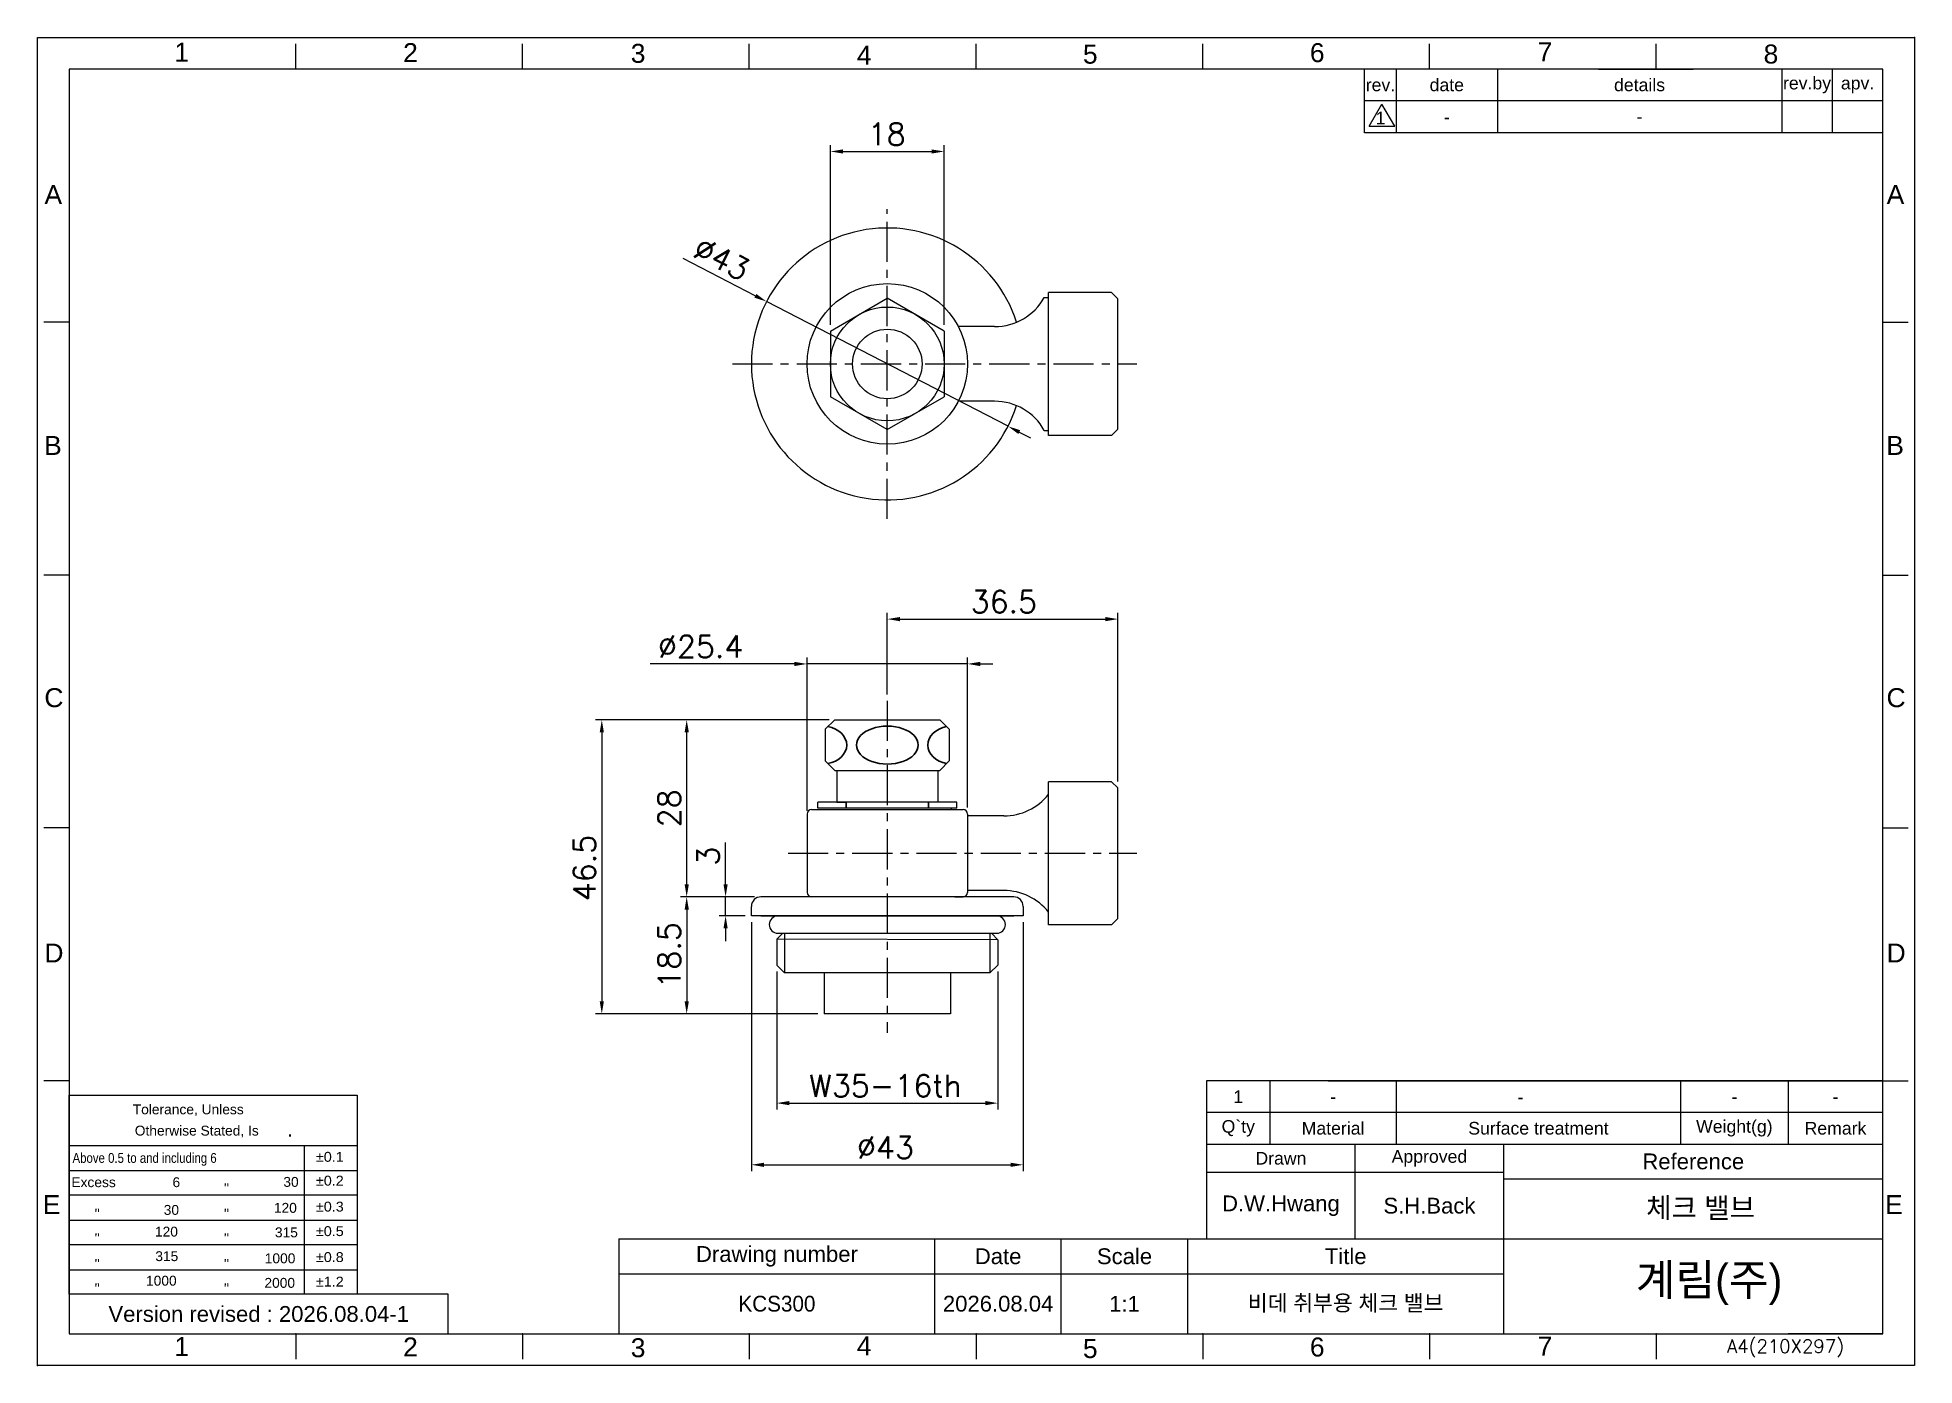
# Model space of a CAD drawing. Header units: millimetres. Extents: x 1088 to 1385, y 884 to 1094.
import ezdxf

# ---------------------------------------------------------------- set-up
doc = ezdxf.new("R2010")
doc.units = ezdxf.units.MM
doc.linetypes.add('CENTERX2', pattern=[101.6, 63.5, -12.7, 12.7, -12.7])
for name, color, linetype in [('5', 2, 'Continuous'), ('FORM', 7, 'Continuous'), ('TEXT', 2, 'Continuous')]:
    doc.layers.add(name, color=color, linetype=linetype)
doc.styles.add('ROMANS', font='romans.shx', dxfattribs={"bigfont": 'whgtxt.shx'})
doc.styles.get("Standard").update_dxf_attribs({"font": 'arial.ttf'})
doc.dimstyles.new('A-2', dxfattribs={"dimscale": 0, "dimtxt": 3.5, "dimasz": 2, "dimexe": 1, "dimexo": 1, "dimgap": 1, "dimtad": 1, "dimdec": 4, "dimdsep": 46, "dimtxsty": 'ROMANS', "dimcen": 0, "dimclrd": 3, "dimclre": 3, "dimclrt": 2, "dimadec": 4, "dimazin": 2, "dimtfac": 1, "dimtdec": 4, "dimtmove": 0, "dimatfit": 0, "dimfxl": 1, "dimarcsym": 0})

# ---------------------------------------------------------------- blocks, each defined once
blk = doc.blocks.new('*D0')
at = {"color": 3, "lineweight": -2, "transparency": 16777216}
for p, q in [((1213.4, 986.54), (1176.45, 986.54)), ((1177.45, 984.54), (1177.45, 942.04)), ((1211.62, 940.04), (1176.45, 940.04))]:
    blk.add_line(p, q, dxfattribs=at)
at = {"color": 3, "transparency": 16777216}
for points in [[(1177.11, 984.54), (1177.78, 984.54), (1177.45, 986.54)], [(1177.11, 942.04), (1177.78, 942.04), (1177.45, 940.04)]]:
    blk.add_solid(points, dxfattribs=at)
at = {"layer": 'Defpoints', "color": 0, "transparency": 16777216}
for p in [(1214.4, 986.54), (1177.45, 940.04), (1212.62, 940.04)]:
    blk.add_point(p, dxfattribs=at)
at = {"color": 2, "transparency": 16777216, "insert": (1174.7, 963.1), "char_height": 3.5, "attachment_point": 5, "rotation": 90, "style": 'ROMANS'}
blk.add_mtext('46.5', dxfattribs=at)
blk = doc.blocks.new('*D1')
at = {"color": 3, "lineweight": -2, "transparency": 16777216}
for p, q in [((1204.79, 986.54), (1189.88, 986.54)), ((1190.88, 960.54), (1190.88, 984.54)), ((1201.62, 958.54), (1189.88, 958.54))]:
    blk.add_line(p, q, dxfattribs=at)
at = {"color": 3, "transparency": 16777216}
for points in [[(1190.55, 984.54), (1191.22, 984.54), (1190.88, 986.54)], [(1190.55, 960.54), (1191.22, 960.54), (1190.88, 958.54)]]:
    blk.add_solid(points, dxfattribs=at)
at = {"layer": 'Defpoints', "color": 0, "transparency": 16777216}
for p in [(1190.88, 986.54), (1205.79, 986.54), (1202.62, 958.54)]:
    blk.add_point(p, dxfattribs=at)
at = {"color": 2, "transparency": 16777216, "insert": (1188.13, 972.54), "char_height": 3.5, "attachment_point": 5, "rotation": 90, "style": 'ROMANS'}
blk.add_mtext('28', dxfattribs=at)
blk = doc.blocks.new('*D2')
at = {"color": 3, "lineweight": -2, "transparency": 16777216}
for p, q in [((1201.12, 954.54), (1201.12, 915.17)), ((1244.12, 954.54), (1244.12, 915.17)), ((1203.12, 916.17), (1242.12, 916.17))]:
    blk.add_line(p, q, dxfattribs=at)
at = {"color": 3, "transparency": 16777216}
for points in [[(1203.12, 916.5), (1203.12, 915.83), (1201.12, 916.17)], [(1242.12, 916.5), (1242.12, 915.83), (1244.12, 916.17)]]:
    blk.add_solid(points, dxfattribs=at)
at = {"layer": 'Defpoints', "color": 0, "transparency": 16777216}
for p in [(1201.12, 955.54), (1244.12, 955.54), (1244.12, 916.17)]:
    blk.add_point(p, dxfattribs=at)
at = {"color": 2, "transparency": 16777216, "insert": (1222.33, 918.92), "char_height": 3.5, "attachment_point": 5, "style": 'ROMANS'}
blk.add_mtext('%%C43', dxfattribs=at)
blk = doc.blocks.new('*D3')
at = {"color": 3, "lineweight": -2, "transparency": 16777216}
for p, q in [((1222.62, 990.54), (1222.62, 1003.47)), ((1224.62, 1002.47), (1257.12, 1002.47)), ((1259.12, 976.76), (1259.12, 1003.47))]:
    blk.add_line(p, q, dxfattribs=at)
at = {"color": 3, "transparency": 16777216}
for points in [[(1224.62, 1002.8), (1224.62, 1002.13), (1222.62, 1002.47)], [(1257.12, 1002.8), (1257.12, 1002.13), (1259.12, 1002.47)]]:
    blk.add_solid(points, dxfattribs=at)
at = {"layer": 'Defpoints', "color": 0, "transparency": 16777216}
for p in [(1259.12, 1002.47), (1222.62, 989.54), (1259.12, 975.76)]:
    blk.add_point(p, dxfattribs=at)
at = {"color": 2, "transparency": 16777216, "insert": (1241.06, 1005.22), "char_height": 3.5, "attachment_point": 5, "style": 'ROMANS'}
blk.add_mtext('36.5', dxfattribs=at)
blk = doc.blocks.new('*D4')
at = {"color": 3, "lineweight": -2, "transparency": 16777216}
for p, q in [((1197.01, 958.54), (1189.88, 958.54)), ((1190.88, 956.54), (1190.88, 942.04)), ((1196.78, 940.04), (1189.88, 940.04))]:
    blk.add_line(p, q, dxfattribs=at)
at = {"color": 3, "transparency": 16777216}
for points in [[(1190.55, 956.54), (1191.22, 956.54), (1190.88, 958.54)], [(1190.55, 942.04), (1191.22, 942.04), (1190.88, 940.04)]]:
    blk.add_solid(points, dxfattribs=at)
at = {"layer": 'Defpoints', "color": 0, "transparency": 16777216}
for p in [(1198.01, 958.54), (1190.88, 940.04), (1197.78, 940.04)]:
    blk.add_point(p, dxfattribs=at)
at = {"color": 2, "transparency": 16777216, "insert": (1188.13, 949.29), "char_height": 3.5, "attachment_point": 5, "rotation": 90, "style": 'ROMANS'}
blk.add_mtext('18.5', dxfattribs=at)
blk = doc.blocks.new('*D5')
at = {"color": 3, "lineweight": -2, "transparency": 16777216}
for p, q in [((1197.03, 960.54), (1197.03, 967.15)), ((1201.62, 958.54), (1196.03, 958.54)), ((1197.03, 955.54), (1197.03, 958.54)), ((1200.12, 955.54), (1196.03, 955.54)), ((1197.03, 953.54), (1197.03, 951.54))]:
    blk.add_line(p, q, dxfattribs=at)
at = {"color": 3, "transparency": 16777216}
for points in [[(1196.7, 960.54), (1197.37, 960.54), (1197.03, 958.54)], [(1196.7, 953.54), (1197.37, 953.54), (1197.03, 955.54)]]:
    blk.add_solid(points, dxfattribs=at)
at = {"layer": 'Defpoints', "color": 0, "transparency": 16777216}
for p in [(1197.03, 958.54), (1202.62, 958.54), (1201.12, 955.54)]:
    blk.add_point(p, dxfattribs=at)
at = {"color": 2, "transparency": 16777216, "insert": (1194.28, 964.99), "char_height": 3.5, "attachment_point": 5, "rotation": 90, "style": 'ROMANS'}
blk.add_mtext('3', dxfattribs=at)
blk = doc.blocks.new('*D6')
at = {"color": 3, "lineweight": -2, "transparency": 16777216}
for p, q in [((1207.92, 995.38), (1185.09, 995.38)), ((1209.92, 972.16), (1209.92, 996.38)), ((1235.32, 995.38), (1209.92, 995.38)), ((1235.32, 972.66), (1235.32, 996.38)), ((1237.32, 995.38), (1239.32, 995.38))]:
    blk.add_line(p, q, dxfattribs=at)
at = {"color": 3, "transparency": 16777216}
for points in [[(1207.92, 995.71), (1207.92, 995.04), (1209.92, 995.38)], [(1237.32, 995.71), (1237.32, 995.04), (1235.32, 995.38)]]:
    blk.add_solid(points, dxfattribs=at)
at = {"layer": 'Defpoints', "color": 0, "transparency": 16777216}
for p in [(1235.32, 995.38), (1235.32, 971.66), (1209.92, 971.16)]:
    blk.add_point(p, dxfattribs=at)
at = {"color": 2, "transparency": 16777216, "insert": (1193.09, 998.13), "char_height": 3.5, "attachment_point": 5, "style": 'ROMANS'}
blk.add_mtext('%%C25.4', dxfattribs=at)
blk = doc.blocks.new('*D7')
at = {"color": 3, "lineweight": -2, "transparency": 16777216}
for p, q in [((1213.62, 1049.02), (1213.62, 1077.42)), ((1215.62, 1076.42), (1229.62, 1076.42)), ((1231.62, 1049.02), (1231.62, 1077.42))]:
    blk.add_line(p, q, dxfattribs=at)
at = {"color": 3, "transparency": 16777216}
for points in [[(1215.62, 1076.75), (1215.62, 1076.09), (1213.62, 1076.42)], [(1229.62, 1076.75), (1229.62, 1076.09), (1231.62, 1076.42)]]:
    blk.add_solid(points, dxfattribs=at)
at = {"layer": 'Defpoints', "color": 0, "transparency": 16777216}
for p in [(1231.62, 1076.42), (1213.62, 1048.02), (1231.62, 1048.02)]:
    blk.add_point(p, dxfattribs=at)
at = {"color": 2, "transparency": 16777216, "insert": (1222.54, 1079.17), "char_height": 3.5, "attachment_point": 5, "style": 'ROMANS'}
blk.add_mtext('18', dxfattribs=at)
blk = doc.blocks.new('*D8')
at = {"color": 3, "lineweight": -2, "transparency": 16777216}
for p, q in [((1201.74, 1053.6), (1190.34, 1059.49)), ((1241.73, 1032.96), (1203.52, 1052.68)), ((1243.5, 1032.04), (1245.28, 1031.12))]:
    blk.add_line(p, q, dxfattribs=at)
at = {"color": 3, "transparency": 16777216}
for points in [[(1201.9, 1053.9), (1201.59, 1053.31), (1203.52, 1052.68)], [(1243.66, 1032.34), (1243.35, 1031.74), (1241.73, 1032.96)]]:
    blk.add_solid(points, dxfattribs=at)
at = {"layer": 'Defpoints', "color": 0, "transparency": 16777216}
for p in [(1203.52, 1052.68), (1241.73, 1032.96)]:
    blk.add_point(p, dxfattribs=at)
at = {"color": 2, "transparency": 16777216, "insert": (1196.41, 1059.45), "char_height": 3.5, "attachment_point": 5, "rotation": 332.693, "style": 'ROMANS'}
blk.add_mtext('∅43', dxfattribs=at)
blk = doc.blocks.new('*D9')
at = {"color": 3, "lineweight": -2, "transparency": 16777216}
for p, q in [((1205.12, 946.75), (1205.12, 924.92)), ((1240.12, 946.73), (1240.12, 924.92)), ((1207.12, 925.92), (1238.12, 925.92))]:
    blk.add_line(p, q, dxfattribs=at)
at = {"color": 3, "transparency": 16777216}
for points in [[(1207.12, 926.26), (1207.12, 925.59), (1205.12, 925.92)], [(1238.12, 926.26), (1238.12, 925.59), (1240.12, 925.92)]]:
    blk.add_solid(points, dxfattribs=at)
at = {"layer": 'Defpoints', "color": 0, "transparency": 16777216}
for p in [(1205.12, 947.75), (1240.12, 947.73), (1240.12, 925.92)]:
    blk.add_point(p, dxfattribs=at)
at = {"color": 2, "transparency": 16777216, "insert": (1222.33, 928.67), "char_height": 3.5, "attachment_point": 5, "style": 'ROMANS'}
blk.add_mtext('W35-16th', dxfattribs=at)

msp = doc.modelspace()

# ---------------------------------------------------------------- linework, layer by layer
at = {"color": 7, "linetype": 'Continuous'}
for p, q in [((1340.15815, 1089.43755), (1308.68016, 1089.43755)), ((1093.15815, 927.16553), (1138.71192, 927.16553)), ((1093.15815, 895.68755), (1093.15815, 927.16553)), ((1334.60438, 929.43755), (1380.15815, 929.43755))]:
    msp.add_line(p, q, dxfattribs=at)
at = {"color": 1, "linetype": 'CENTERX2', "ltscale": 0.1}
for p, q in [((1222.6234, 1018.32128), (1222.6234, 1067.32128)), ((1198.1234, 1042.82128), (1262.1234, 1042.82128)), ((1222.6234, 989.54304), (1222.6234, 937.04304)), ((1206.9234, 965.44304), (1262.1234, 965.44304))]:
    msp.add_line(p, q, dxfattribs=at)
for p, q in [((1213.6234, 1048.01743), (1222.6234, 1053.21358)), ((1231.6234, 1048.01743), (1222.6234, 1053.21358)), ((1247.46299, 1053.32128), (1248.1234, 1053.32128)), ((1248.1234, 1031.50578), (1248.1234, 1054.13678)), ((1213.6234, 1048.01743), (1213.6234, 1037.62513)), ((1231.6234, 1048.01743), (1231.6234, 1037.62513)), ((1222.6234, 1032.42897), (1213.6234, 1037.62513)), ((1222.6234, 1032.42897), (1231.6234, 1037.62513)), ((1247.46299, 1032.32128), (1248.1234, 1032.32128)), ((1214.30844, 986.54304), (1212.80844, 985.04304)), ((1214.30844, 986.54304), (1230.93835, 986.54304)), ((1230.93835, 986.54304), (1232.43835, 985.04304)), ((1212.80844, 985.04304), (1212.80844, 980.04304)), ((1232.43835, 985.04304), (1232.43835, 980.04304)), ((1212.80844, 980.04304), (1214.30844, 978.54304)), ((1214.30844, 978.54304), (1230.93835, 978.54304)), ((1214.6234, 978.54304), (1214.6234, 973.54304)), ((1230.6234, 978.54304), (1230.6234, 973.54304)), ((1230.93835, 978.54304), (1232.43835, 980.04304)), ((1248.1234, 954.12754), (1248.1234, 976.75854)), ((1211.6234, 972.54304), (1211.6234, 973.54304)), ((1233.6234, 973.54304), (1211.6234, 973.54304)), ((1233.6234, 972.54304), (1211.6234, 972.54304)), ((1216.1234, 972.54304), (1212.5234, 972.54304)), ((1214.6234, 973.54304), (1216.1234, 973.54304)), ((1216.1234, 973.54304), (1216.1234, 972.54304)), ((1216.1234, 972.54304), (1216.1234, 973.54304)), ((1230.6234, 973.54304), (1229.1234, 973.54304)), ((1229.1234, 973.54304), (1229.1234, 972.54304)), ((1229.1234, 972.54304), (1229.1234, 973.54304)), ((1232.7234, 972.54304), (1229.1234, 972.54304)), ((1232.7234, 972.54304), (1232.7234, 972.34304)), ((1233.6234, 972.54304), (1233.6234, 973.54304)), ((1201.1234, 955.54304), (1201.1234, 957.04304)), ((1212.5234, 958.54304), (1202.6234, 958.54304)), ((1242.6234, 958.54304), (1232.7234, 958.54304)), ((1244.1234, 957.04304), (1244.1234, 955.54304)), ((1244.1234, 955.54304), (1201.1234, 955.54304)), ((1239.94121, 955.52674), (1205.30558, 955.52674)), ((1206.3734, 955.52674), (1206.3734, 955.54304)), ((1206.1044, 952.78113), (1205.1234, 951.82598)), ((1205.1234, 951.82598), (1205.1234, 947.7454)), ((1240.1234, 951.7217), (1205.1234, 951.82598)), ((1205.30558, 952.78113), (1239.94121, 952.78113)), ((1239.12117, 952.78113), (1240.1234, 951.7217)), ((1240.1234, 951.7217), (1240.1234, 947.73401)), ((1206.3734, 946.54304), (1205.1234, 947.7454)), ((1238.8734, 946.54304), (1240.1234, 947.73401)), ((1212.6234, 946.54304), (1206.3734, 946.54304)), ((1238.8734, 946.54304), (1212.6234, 946.54304)), ((1212.6234, 946.54304), (1212.6234, 940.04304)), ((1232.6234, 946.54304), (1232.6234, 940.04304)), ((1232.6234, 940.04304), (1212.6234, 940.04304)), ((1292.3586, 929.43755), (1380.15815, 929.43755))]:
    msp.add_line(p, q)
at = {"color": 0}
for p, q in [((1258.1234, 1054.13678), (1248.1234, 1054.13678)), ((1259.1234, 1053.13678), (1258.1234, 1054.13678)), ((1259.1234, 1032.50578), (1259.1234, 1053.13678)), ((1239.61187, 1048.72128), (1233.86973, 1048.72128)), ((1239.61187, 1036.92128), (1233.86973, 1036.92128)), ((1258.1234, 1031.50578), (1248.1234, 1031.50578)), ((1258.1234, 1031.50578), (1259.1234, 1032.50578)), ((1258.1234, 976.75854), (1248.1234, 976.75854)), ((1259.1234, 975.75854), (1258.1234, 976.75854)), ((1259.1234, 955.12754), (1259.1234, 975.75854)), ((1209.9234, 971.64304), (1209.9234, 959.24304)), ((1210.6234, 972.34304), (1211.9234, 972.34304)), ((1211.9234, 972.34304), (1233.3234, 972.34304)), ((1233.3234, 972.34304), (1234.6234, 972.34304)), ((1235.3234, 971.64304), (1235.3234, 959.24304)), ((1241.06554, 971.34304), (1235.3234, 971.34304)), ((1241.06554, 959.54304), (1235.3234, 959.54304)), ((1211.9234, 958.54304), (1210.6234, 958.54304)), ((1233.3234, 958.54304), (1211.9234, 958.54304)), ((1233.3234, 958.54304), (1234.6234, 958.54304)), ((1258.1234, 954.12754), (1248.1234, 954.12754)), ((1258.1234, 954.12754), (1259.1234, 955.12754))]:
    msp.add_line(p, q, dxfattribs=at)
at = {"lineweight": 30}
for p, q in [((1242.6234, 955.54304), (1202.6234, 955.54304)), ((1204.1234, 955.54304), (1241.1234, 955.54304))]:
    msp.add_line(p, q, dxfattribs=at)
at = {"color": 3}
for p, q in [((1206.3734, 952.78113), (1206.3734, 946.54304)), ((1238.8734, 952.78113), (1238.8734, 946.54304))]:
    msp.add_line(p, q, dxfattribs=at)
at = {"color": 4, "linetype": 'Continuous'}
for p, q in [((1093.15815, 919.24539), (1138.71192, 919.24539)), ((1130.38013, 895.68755), (1130.38013, 919.24539)), ((1093.15815, 915.246), (1138.71192, 915.246)), ((1093.15815, 911.40658), (1138.71192, 911.40658)), ((1093.15815, 907.40719), (1138.71192, 907.40719)), ((1093.15815, 903.56777), (1138.71192, 903.56777)), ((1093.15815, 899.56838), (1138.71192, 899.56838))]:
    msp.add_line(p, q, dxfattribs=at)
for radius in [12.7, 9, 5.5]:
    msp.add_circle((1222.6234, 1042.82128), radius)
for centre, radius, start, end in [((1222.6234, 1042.82128), 21.5, 17.8704114, 342.1295886), ((1202.6234, 957.04304), 1.5, 90, 180), ((1242.6234, 957.04304), 1.5, 0, 90), ((1205.30558, 954.15394), 1.37281, 90, 270), ((1239.94121, 954.15394), 1.37281, 270, 90)]:
    msp.add_arc(centre, radius, start, end)
at = {"color": 0}
for centre, radius, start, end in [((1239.61187, 1057.72128), 9, 270, 330.7324224), ((1239.61187, 1027.92128), 9, 29.2675776, 90), ((1241.06554, 980.34304), 9, 270, 321.6473437), ((1210.6234, 971.64304), 0.7, 90, 180), ((1234.6234, 971.64304), 0.7, 0, 90), ((1241.06554, 950.54304), 9, 38.3526563, 90), ((1210.6234, 959.24304), 0.7, 180, 270), ((1234.6234, 959.24304), 0.7, 270, 0)]:
    msp.add_arc(centre, radius, start, end, dxfattribs=at)
at = {"lineweight": 30}
for centre, major_axis, ratio, start_param, end_param in [((1212.3734, 982.54304), (-3.82498, 0), 0.784318468, 1.797171787, 4.486013521), ((1222.6234, 982.54304), (4.88012, 0), 0.614738719, -1.570796327, 1.570796327)]:
    msp.add_ellipse(centre, major_axis=major_axis, ratio=ratio, start_param=start_param, end_param=end_param, dxfattribs=at)
at = {"lineweight": 30, "extrusion": (0, 0, -1)}
for centre, major_axis, ratio, start_param, end_param in [((1222.6234, 982.54304), (-4.88012, 0), 0.614738719, -1.570796327, 1.570796327), ((1232.8734, 982.54304), (3.82498, 0), 0.784318468, 1.797171787, 4.486013521)]:
    msp.add_ellipse(centre, major_axis=major_axis, ratio=ratio, start_param=start_param, end_param=end_param, dxfattribs=at)
at = {"layer": '5'}
for p in [(1385.15815, 1094.43755), (1088.15815, 884.43755)]:
    msp.add_point(p, dxfattribs=at)
at = {"layer": 'FORM'}
for p, q in [((1129.03315, 1089.43755), (1129.03315, 1093.43755)), ((1164.90815, 1089.43755), (1164.90815, 1093.43755)), ((1200.78315, 1089.43755), (1200.78315, 1093.43755)), ((1236.65815, 1089.43755), (1236.65815, 1093.43755)), ((1272.53315, 1089.43755), (1272.53315, 1093.43755)), ((1308.40815, 1089.43755), (1308.40815, 1093.43755)), ((1344.28315, 1089.43755), (1344.28315, 1093.43755)), ((1380.15815, 1089.43755), (1093.15815, 1089.43755)), ((1093.15815, 1089.43755), (1093.15815, 889.43755)), ((1298.15815, 1079.38144), (1298.15815, 1089.43755)), ((1303.15815, 1089.43755), (1303.15815, 1079.38144)), ((1319.15815, 1089.43755), (1319.15815, 1079.38144)), ((1335.15815, 1089.43755), (1350.15815, 1089.43755)), ((1365.15815, 1089.43755), (1350.15815, 1089.43755)), ((1364.15815, 1089.43755), (1364.15815, 1079.38144)), ((1372.15815, 1089.43755), (1372.15815, 1079.38144)), ((1380.15815, 889.43755), (1380.15815, 1089.43755)), ((1380.15815, 1069.43755), (1380.15815, 1089.43755)), ((1380.15815, 1084.43755), (1298.15815, 1084.43755)), ((1380.15815, 1079.38144), (1298.15815, 1079.38144)), ((1093.15815, 1049.43755), (1089.15815, 1049.43755)), ((1380.15815, 1049.43755), (1384.15815, 1049.43755)), ((1093.15815, 1009.43755), (1089.15815, 1009.43755)), ((1380.15815, 1009.43755), (1384.15815, 1009.43755)), ((1093.15815, 969.43755), (1089.15815, 969.43755)), ((1380.15815, 969.43755), (1384.15815, 969.43755)), ((1093.15815, 929.43755), (1089.15815, 929.43755)), ((1138.71192, 927.16553), (1138.71192, 895.68755)), ((1380.15815, 929.43755), (1273.15815, 929.43755)), ((1273.15815, 929.43755), (1273.15815, 904.43755)), ((1283.15815, 929.43755), (1283.15815, 919.43755)), ((1303.15815, 929.43755), (1303.15815, 919.43755)), ((1348.15815, 929.43755), (1348.15815, 919.43755)), ((1365.15815, 929.43755), (1365.15815, 919.43755)), ((1380.15815, 929.43755), (1384.15815, 929.43755)), ((1380.15815, 924.43755), (1273.15815, 924.43755)), ((1273.15815, 919.43755), (1380.15815, 919.43755)), ((1296.65815, 904.43755), (1296.65815, 919.43755)), ((1320.15815, 904.43755), (1320.15815, 919.43755)), ((1320.15815, 914.93755), (1273.15815, 914.93755)), ((1320.15815, 913.93755), (1380.15815, 913.93755)), ((1180.16429, 904.43755), (1380.15815, 904.43755)), ((1180.16429, 904.43755), (1180.16429, 889.43755)), ((1230.15815, 889.43755), (1230.15815, 904.43755)), ((1230.15815, 889.43755), (1230.15815, 904.43755)), ((1250.15815, 889.43755), (1250.15815, 904.43755)), ((1270.15815, 889.43755), (1270.15815, 904.43755)), ((1320.15815, 889.43755), (1320.15815, 904.43755)), ((1180.16429, 898.93755), (1320.15815, 898.93755)), ((1093.15815, 889.43755), (1380.15815, 889.43755)), ((1093.15815, 889.43755), (1118.15815, 889.43755)), ((1129.03315, 889.43755), (1129.03315, 885.43755)), ((1164.90815, 889.43755), (1164.90815, 885.43755)), ((1200.78315, 889.43755), (1200.78315, 885.43755)), ((1236.65815, 889.43755), (1236.65815, 885.43755)), ((1272.53315, 889.43755), (1272.53315, 885.43755)), ((1308.40815, 889.43755), (1308.40815, 885.43755)), ((1344.28315, 889.43755), (1344.28315, 885.43755)), ((1380.15815, 889.43755), (1365.15815, 889.43755))]:
    msp.add_line(p, q, dxfattribs=at)
for points in [[(1088.15815, 884.43755), (1088.15815, 1094.43755), (1385.15815, 1094.43755), (1385.15815, 884.43755)], [(1093.15815, 889.43755), (1153.15815, 889.43755), (1153.15815, 895.68755), (1093.15815, 895.68755)]]:
    msp.add_lwpolyline(points, close=True, dxfattribs=at)
for p in [(1093.15815, 1049.43755), (1093.15815, 1009.43755), (1093.15815, 969.43755), (1093.15815, 929.43755), (1129.03315, 889.43755), (1164.90815, 889.43755), (1200.78315, 889.43755), (1236.65815, 889.43755), (1272.53315, 889.43755), (1308.40815, 889.43755), (1344.28315, 889.43755)]:
    msp.add_point(p, dxfattribs=at)
at = {"layer": 'TEXT'}
for p, q in [((1298.87877, 1080.40479), (1300.89735, 1083.91571)), ((1302.91592, 1080.40479), (1300.89735, 1083.91571)), ((1298.87877, 1080.40479), (1302.91592, 1080.40479))]:
    msp.add_line(p, q, dxfattribs=at)
msp.add_point((1296.65815, 914.93755), dxfattribs=at)

# ---------------------------------------------------------------- texts
at = {"color": 2, "linetype": 'Continuous'}
for s, height, p in [('Tolerance, Unless', 1.55925, (1103.227, 924.15334)), ('Otherwise Stated, Is', 1.55925, (1103.54707, 920.79385)), ('.', 2.33887, (1127.66133, 920.63637)), ('Excess', 1.55925, (1093.51651, 912.63509)), ('6', 1.55925, (1109.51197, 912.63509)), ('"', 1.55925, (1117.67703, 911.69552)), ('30', 1.55925, (1127.05263, 912.68454)), ('"', 1.55925, (1097.21171, 907.64837)), ('30', 1.55925, (1108.12543, 908.2553)), ('"', 1.55925, (1117.67703, 907.64837)), ('120', 1.55925, (1125.55517, 908.58195)), ('120', 1.55925, (1106.73889, 904.81799)), ('315', 1.55925, (1125.72155, 904.70112)), ('"', 1.55925, (1097.21171, 903.76754)), ('"', 1.55925, (1117.67703, 903.76754)), ('"', 1.55925, (1097.21171, 899.72039)), ('315', 1.55925, (1106.79435, 900.93716)), ('"', 1.55925, (1117.67703, 899.72039)), ('1000', 1.55925, (1124.11317, 900.59853)), ('"', 1.55925, (1097.21171, 895.83956)), ('1000', 1.55925, (1105.3255, 897.05633)), ('"', 1.55925, (1117.67703, 895.83956)), ('2000', 1.55925, (1124.05771, 896.7177))]:
    msp.add_text(s, height=height, dxfattribs=at).set_placement(p)
for s, width, p in [('Above 0.5 to and including 6', 0.83, (1093.69136, 916.47451)), ('%%p0.1', 1.041667, (1132.21056, 916.6494)), ('%%p0.2', 1.041667, (1132.21056, 912.87945)), ('%%p0.3', 1.041667, (1132.21056, 908.77686)), ('%%p0.5', 1.041667, (1132.21056, 904.89603)), ('%%p0.8', 1.041667, (1132.21056, 900.79344)), ('%%p1.2', 1.041667, (1132.21056, 896.91261))]:
    msp.add_text(s, height=1.55925, dxfattribs=dict(at, width=width)).set_placement(p)
at = {"layer": '5', "style": 'ROMANS'}
msp.add_text(' A4(210X297)', height=2.1, dxfattribs=at).set_placement((1354.04247, 886.43861))
at = {"layer": 'FORM', "char_height": 3, "attachment_point": 5}
for s, width, insert in [('1', 5, (1110.96907, 1092.12949)), ('2', 5, (1147.17075, 1092.05771)), ('3', 5, (1183.19069, 1091.91851)), ('4', 5, (1218.96265, 1091.64674)), ('5', 5, (1254.74381, 1091.78746)), ('6', 5, (1290.65242, 1092.03176)), ('7', 5, (1326.69659, 1092.18249)), ('8', 5, (1362.45037, 1091.81304)), ('A', 40, (1090.65163, 1069.60806)), ('A', 40, (1382.15718, 1069.60806)), ('B', 40, (1090.59223, 1029.93221)), ('B', 40, (1382.09778, 1029.93221)), ('C', 40, (1090.74514, 990.02227)), ('C', 40, (1382.25069, 990.02227)), ('D', 40, (1090.75121, 949.66255)), ('D', 40, (1382.25676, 949.66255)), ('E', 40, (1090.38963, 909.86677)), ('E', 40, (1381.89518, 909.86677)), ('1', 5, (1110.96907, 887.42971)), ('2', 5, (1147.17075, 887.35793)), ('3', 5, (1183.19069, 887.21873)), ('4', 5, (1218.96265, 887.52756)), ('5', 5, (1254.74381, 887.08768)), ('6', 5, (1290.65242, 887.33198)), ('7', 5, (1326.69659, 887.48272))]:
    msp.add_mtext_dynamic_manual_height_columns(s, width=width, gutter_width=12.5, heights=[0], dxfattribs=dict(at, insert=insert))
at = {"layer": 'TEXT', "attachment_point": 5}
for s, width, insert, char_height in [('rev.', 5, (1300.65815, 1086.93755), 2), ('date', 16, (1311.15815, 1086.93755), 2), ('details', 45, (1341.65815, 1086.93755), 2), ('rev.by', 8, (1368.15815, 1086.93755), 2), ('apv.', 8, (1376.15815, 1086.93755), 2), ('1', 5, (1300.65815, 1081.696), 2), ('-', 16, (1311.15815, 1081.85711), 2), ('-', 45, (1341.65815, 1081.93755), 2), ('1', 10, (1278.15815, 926.93755), 2), ('-', 20, (1293.15815, 926.93755), 2), ('-', 17, (1356.65815, 926.93755), 2), ('-', 15, (1372.65815, 926.93755), 2), ('Q`ty', 10, (1278.15815, 921.93755), 2), ('Material', 20, (1293.15815, 921.93755), 2), ('Surface treatment', 45, (1325.65815, 921.93755), 2), ('Weight(g)', 17, (1356.65815, 921.93755), 2), ('Remark', 15, (1372.65815, 921.93755), 2), ('Drawn', 23.5, (1284.90815, 917.18755), 2), ('Approved', 23.5, (1308.40815, 917.18755), 2), ('Reference', 60, (1350.15815, 916.68755), 2.5), ('D.W.Hwang', 23.5, (1284.90815, 909.68755), 2.5), ('S.H.Back', 23.5, (1308.40815, 909.68755), 2.5), ('{\\fGulim|b0|i0|c129|p50;  체크 밸브 }', 60, (1350.15815, 909.18755), 3.2), ('Drawing number', 50, (1205.15815, 901.68755), 2.5), ('Date', 20, (1240.15815, 901.68755), 2.5), ('Scale', 20, (1260.15815, 901.68755), 2.5), ('Title', 50, (1295.15815, 901.68755), 2.5), ('2026.08.04', 20, (1240.15815, 894.18755), 2.5), ('1:1', 20, (1260.15815, 894.18755), 2.5), ('Version revised : 2026.08.04-1', 60, (1123.15815, 892.56255), 2.5)]:
    msp.add_mtext_dynamic_manual_height_columns(s, width=width, gutter_width=12.5, heights=[0], dxfattribs=dict(at, insert=insert, char_height=char_height))
at = {"layer": 'TEXT', "insert": (1322.8175, 926.88893), "char_height": 2, "width": 45, "attachment_point": 5}
msp.add_mtext('-', dxfattribs=at)
at = {"layer": 'TEXT', "linetype": 'CENTERX2', "attachment_point": 5}
for s, width, insert, char_height in [('{\\fHYGothic-Medium|b0|i0|c129|p18;계림(주)}', 60, (1352.66308, 897.24016), 5), ('{\\fGulim|b0|i0|c129|p50;KCS300}', 49.9938608, (1205.16122, 894.18755), 2.5), ('{\\fGulim|b0|i0|c129|p50;비데 취부용 체크 밸브}', 50, (1295.15815, 894.18755), 2.5)]:
    msp.add_mtext_dynamic_manual_height_columns(s, width=width, gutter_width=12.5, heights=[0], dxfattribs=dict(at, insert=insert, char_height=char_height))

# ---------------------------------------------------------------- dimensions: what is measured, and where the dimension line sits
for base, p1, p2, picture, middle in [((1231.6234, 1076.4188), (1213.6234, 1048.01743), (1231.6234, 1048.01743), '*D7', (1222.5386, 1076.4188)), ((1259.1234, 1002.46751), (1222.6234, 989.54304), (1259.1234, 975.75854), '*D3', (1241.05809, 1002.46751))]:
    dim = msp.add_linear_dim(base=base, p1=p1, p2=p2, dimstyle='A-2', override={"dimscale": 1})
    dim.commit()
    dim.dimension.update_dxf_attribs({"geometry": picture, "text_midpoint": middle, "dimtype": 128})
dim = msp.add_diameter_dim_2p(p1=(1241.72747, 1032.958), p2=(1203.51932, 1052.68456), dimstyle='A-2', override={"dimscale": 1})
dim.commit()
dim.dimension.update_dxf_attribs({"geometry": '*D8', "text_midpoint": (1195.15204, 1057.00453), "dimtype": 131})
for base, p1, p2, text, picture, middle in [((1235.32326, 995.37509), (1209.9234, 971.16094), (1235.32326, 971.6567), '%%C25.4', '*D6', (1193.09006, 995.37509)), ((1244.1234, 916.16577), (1201.1234, 955.54304), (1244.1234, 955.54304), '%%C<>', '*D2', (1222.33267, 916.16577)), ((1240.1234, 925.92307), (1205.1234, 947.7454), (1240.1234, 947.73401), 'W35-16th', '*D9', (1222.33267, 925.92307))]:
    dim = msp.add_linear_dim(base=base, p1=p1, p2=p2, text=text, dimstyle='A-2', override={"dimscale": 1})
    dim.commit()
    dim.dimension.update_dxf_attribs({"geometry": picture, "text_midpoint": middle, "dimtype": 128})
for base, p1, p2, picture, middle in [((1177.44537, 940.04304), (1214.40251, 986.54304), (1212.6234, 940.04304), '*D0', (1177.44537, 963.10393)), ((1197.03342, 958.54304), (1201.1234, 955.54304), (1202.6234, 958.54304), '*D5', (1197.03342, 964.98659))]:
    dim = msp.add_linear_dim(base=base, p1=p1, p2=p2, angle=90, dimstyle='A-2', override={"dimscale": 1})
    dim.commit()
    dim.dimension.update_dxf_attribs({"geometry": picture, "text_midpoint": middle, "dimtype": 128})
for base, p1, p2, picture, middle in [((1190.8828, 986.54304), (1202.6234, 958.54304), (1205.78961, 986.54304), '*D1', (1188.1328, 972.54304)), ((1190.8828, 940.04304), (1198.0126, 958.54304), (1197.77614, 940.04304), '*D4', (1188.1328, 949.29304))]:
    dim = msp.add_linear_dim(base=base, p1=p1, p2=p2, angle=90, dimstyle='A-2', override={"dimscale": 1})
    dim.commit()
    dim.dimension.update_dxf_attribs({"geometry": picture, "text_midpoint": middle})

doc.saveas('drawing.dxf')
